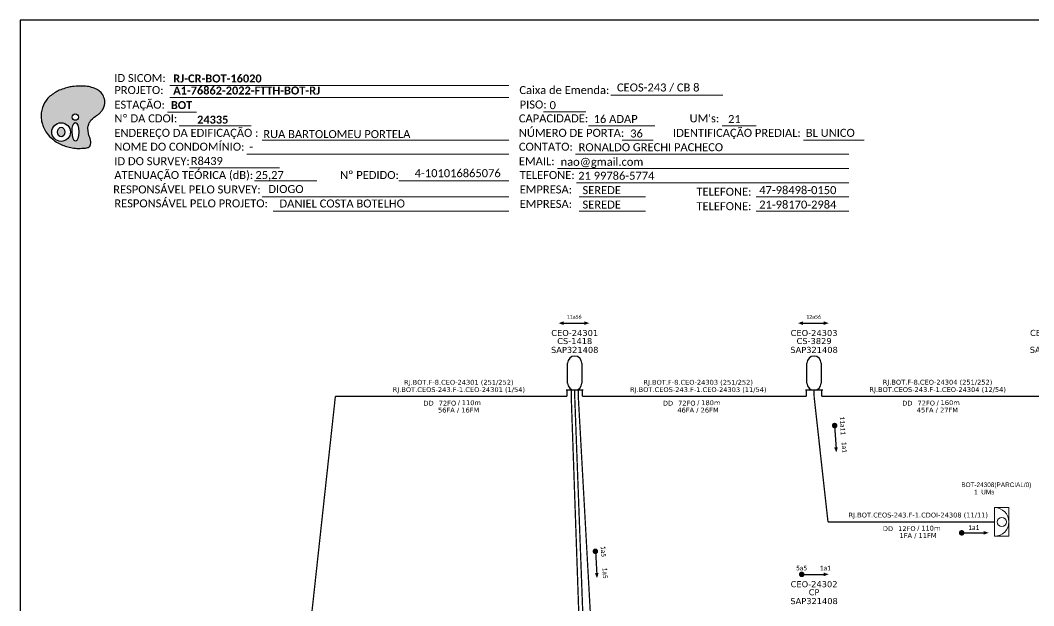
# Paper-space layout 'CDOI-24335' of a CAD drawing. Extents: x 1009 to 1848, y 3 to 597.
# Drawn here: x 1009.2 to 1236.3, y 465.5 to 596.8 of the extents above; entities that cross this region are included whole.
import ezdxf
from ezdxf.enums import TextEntityAlignment as Align

# ---------------------------------------------------------------- set-up
doc = ezdxf.new("R2010")
doc.units = 0
doc.header["$MEASUREMENT"] = 0
doc.layers.get('0').update_dxf_attribs({"linetype": 'CONTINUOUS'})
for name, color, linetype, lineweight in [("20.0-LEGENDA DOS CDO'S", 1, 'CONTINUOUS', 0), ('20.1-CDO_INTERIOR', 1, 'CONTINUOUS', 0), ('40.1-ETIQUETAS', 1, 'CONTINUOUS', 20)]:
    doc.layers.add(name, color=color, linetype=linetype, lineweight=lineweight)
for name, color, linetype in [('20.4-CEOS', 1, 'CONTINUOUS'), ('CAP a instalar', 1, 'CONTINUOUS'), ('SETA', 7, 'CONTINUOUS'), ('UNIFILAR', 7, 'CONTINUOUS')]:
    doc.layers.add(name, color=color, linetype=linetype)
doc.styles.add('ARIAL', font='arial.ttf')
doc.styles.add('siredit', font='verdana.ttf')
doc.styles.add('WMF-Calibri0', font='calibri.ttf')
doc.styles.add('WMF-Calibri1', font='calibrib.ttf')
doc.linetypes.add('FENCELINE1', pattern='A,0.25,-0.1,[133,ltypeshp.shx,S=0.1,R=0,X=-0.1,Y=0],-0.1,1', length=1.45)

# ---------------------------------------------------------------- blocks, each defined once
blk = doc.blocks.new('OI')
h = blk.add_hatch(color=40)
edge = h.paths.add_edge_path()
edge.add_spline(control_points=[(4.35, -0.67), (3.92, -0.99), (3.26, -1.5), (2.81, -2.59), (2.9, -3.5), (3.06, -4.27), (3.31, -4.85), (3.37, -5.39), (3.4, -5.88), (3.2, -6.4), (2.54, -6.61), (1.65, -6.63), (0.55, -6.67), (-0.56, -6.42), (-1.61, -6.14), (-2.77, -5.61), (-3.92, -4.77), (-4.89, -3.7), (-5.34, -2.65), (-5.6, -1.94), (-5.85, -0.96), (-5.71, 0.47), (-5.1, 2.02), (-4.14, 3.02), (-3.3, 3.61), (-2.37, 4.16), (-1.36, 4.44), (-0.56, 4.7), (0.79, 4.85), (2.24, 4.97), (3.79, 4.57), (4.67, 4.21), (5.44, 3.65), (5.76, 2.99), (6.03, 2.21), (6.01, 1.46), (5.72, 0.64), (5.31, 0.08), (4.88, -0.38), (4.51, -0.55), (4.35, -0.67)], knot_values=[0, 0, 0, 0, 1.60434, 2.417191, 3.427595, 4.282808, 4.776746, 5.304182, 5.888771, 6.258406, 6.858137, 7.79129, 8.986195, 10.124242, 11.187857, 12.242908, 13.953784, 15.414161, 16.515391, 17.349188, 17.675853, 19.552021, 21.515531, 22.568638, 23.63245, 24.621084, 25.782718, 26.745347, 27.142653, 29.870543, 31.004649, 31.921532, 32.709589, 33.801391, 34.042471, 35.192333, 35.971461, 36.628871, 37.254359, 37.836911, 37.836911, 37.836911, 37.836911], degree=3, periodic=0)
h.paths.add_polyline_path([(1.13, -0.87, -1), (-0.04, -0.87, -1)], flags=16)
edge = h.paths.add_edge_path(flags=16)
edge.add_ellipse((0.56, -3.59), major_axis=(-0.02, 1.71), ratio=0.361305, start_angle=0, end_angle=360)
h.paths.add_polyline_path([(-0.36, -3.62, -1), (-3.8, -3.62, -1)], flags=16)
edge = h.paths.add_edge_path(flags=0)
edge.add_ellipse((-2.08, -3.62), major_axis=(0, 0.885), ratio=0.758294, start_angle=0, end_angle=360)
at = {"color": 40}
for centre, radius in [((0.54, -0.87), 0.587), ((-2.08, -3.62), 1.72)]:
    blk.add_circle(centre, radius, dxfattribs=at)
blk.add_ellipse((-2.08, -3.62), major_axis=(0, 0.885), ratio=0.758294, start_param=-3.141592653589792, end_param=3.141592653589792, dxfattribs=at)
blk.add_ellipse((0.56, -3.59), major_axis=(-0.02, 1.71), ratio=0.361305, dxfattribs=at)
at = {"color": 40, "start_tangent": (-0.800898, -0.598801), "end_tangent": (-0.800898, -0.598801)}
blk.add_spline([(4.35, -0.67), (3.2, -1.78), (2.9, -2.54), (2.92, -3.55), (3.12, -4.38), (3.28, -4.85), (3.37, -5.37), (3.35, -5.95), (3.2, -6.29), (2.66, -6.55), (1.73, -6.63), (0.54, -6.62), (-0.58, -6.41), (-1.6, -6.11), (-2.56, -5.67), (-3.95, -4.67), (-4.89, -3.56), (-5.37, -2.56), (-5.64, -1.78), (-5.72, -1.46), (-5.63, 0.42), (-4.84, 2.22), (-4.13, 2.99), (-3.27, 3.62), (-2.4, 4.09), (-1.3, 4.47), (-0.37, 4.72), (0.02, 4.77), (2.75, 4.8), (3.85, 4.53), (4.69, 4.16), (5.31, 3.68), (5.85, 2.73), (5.93, 2.5), (5.94, 1.35), (5.67, 0.62), (5.29, 0.08), (4.84, -0.36), (4.35, -0.67)], degree=3, dxfattribs=at)
blk = doc.blocks.new('ETIQUETA_RS5F')
at = {"layer": '40.1-ETIQUETAS', "color": 0, "style": 'siredit'}
blk.add_text('/', height=1.5, dxfattribs=at).set_placement((1.55, -1.95), align=Align.MIDDLE_RIGHT)
for tag, p in [('ETIQUETA_R_PRIMARIA', (1.18, 4.1)), ('ETIQUETA_R_SECUNDARIA', (1.18, 2.1)), ('F_ATIVAS/F_MORTAS', (1.11, -4.24))]:
    blk.add_attdef(tag, text='', height=1.5, dxfattribs=at).set_placement(p, align=Align.MIDDLE_CENTER)
for tag, p in [('TIPO_CABO', (-6.62, -2.12)), ('CAP_CABO', (0.37, -2.09))]:
    blk.add_attdef(tag, text='', height=1.5, dxfattribs=at).set_placement(p, align=Align.MIDDLE_RIGHT)
blk.add_attdef('METROS', text='', height=1.5, dxfattribs=at).set_placement((2.11, -1.95), align=Align.MIDDLE_LEFT)
for tag, p in [('FUSÃO_1', (0.82, -8.39)), ('FUSÃO_2', (0.82, -10.6)), ('FUSÃO_3', (0.82, -12.93)), ('FUSÃO_4', (0.82, -15.14)), ('FUSÃO_5', (0.82, -17.16))]:
    blk.add_attdef(tag, text='', height=1.5, dxfattribs=at).set_placement(p, align=Align.CENTER)
blk = doc.blocks.new('SAN')
at = {"layer": 'SETA'}
blk.add_lwpolyline([(-2.58, 0), (6.02, 0)], dxfattribs=at)
for points in [[(-2.1, -0.66), (-3.93, 0), (-2.1, 0.67)], [(5.33, 0.68), (7.16, 0.01), (5.33, -0.65)]]:
    blk.add_solid(points, dxfattribs=at)
blk = doc.blocks.new('CDOI_INT')
at = {"layer": '20.1-CDO_INTERIOR', "color": 0, "lineweight": 18}
blk.add_lwpolyline([(4.25, -4.25), (4.25, 4.25), (0, 4.25), (0, -4.25)], close=True, dxfattribs=at)
blk.add_circle((2.12, 0), 1.36, dxfattribs=at)
blk.add_arc((0, 0), 4.25, 270, 90, dxfattribs=at)
at = {"layer": "20.0-LEGENDA DOS CDO'S", "color": 0, "style": 'ARIAL'}
for tag, p in [('CDO_N', (-0.08, 10.38)), ('SURVEY', (-0.08, 8.2)), ('SPLITER_1', (21.18, 10.38)), ('SPLITER_2', (21.19, 8.68)), ('SAP', (-0.08, 6.23)), ('1:XX', (5.94, -2.22)), ('UMS', (5.94, -4.24))]:
    blk.add_attdef(tag, p, '', height=1.36, dxfattribs=at)
blk.add_attdef('FIBRAS_UTILIZADAS', text='', height=1.36, dxfattribs=at).set_placement((15.34, 10.38), align=Align.CENTER)

psp = doc.layouts.new('CDOI-24335')

# ---------------------------------------------------------------- linework, layer by layer
psp.add_lwpolyline([(1009.19, 2.75), (1847.76, 2.75), (1847.76, 596.75), (1009.19, 596.75), (1009.19, 2.75)])
at = {"color": 7, "lineweight": 0}
for points in [[(1042.67, 582.16), (1118.64, 582.16)], [(1042.67, 579.46), (1118.64, 579.46)], [(1141.48, 579.95), (1166.61, 579.95)], [(1042.15, 576.18), (1048.7, 576.18)], [(1126.44, 576.23), (1135.92, 576.23)], [(1044.81, 573.11), (1060.95, 573.11)], [(1136.48, 573.11), (1151.38, 573.11)], [(1166.43, 573.11), (1174.09, 573.11)], [(1063.38, 569.88), (1118.64, 569.88)], [(1144.07, 569.88), (1151.01, 569.88)], [(1184.7, 569.88), (1198.26, 569.88)], [(1059.97, 566.76), (1118.64, 566.76)], [(1133.6, 566.76), (1194.83, 566.76)], [(1047.13, 563.7), (1067.27, 563.7)], [(1129.56, 563.53), (1194.83, 563.53)], [(1061.67, 560.73), (1075.61, 560.73)], [(1094, 560.74), (1118.49, 560.74)], [(1094.5, 560.74), (1118.65, 560.74)], [(1133.85, 560.29), (1194.83, 560.29)], [(1063.38, 557.18), (1118.64, 557.18)], [(1134.45, 557.18), (1149.25, 557.18)], [(1174.06, 557.18), (1194.83, 557.18)], [(1065.87, 553.94), (1118.64, 553.94)], [(1134.45, 553.94), (1149.25, 553.94)], [(1174.06, 553.94), (1194.83, 553.94)]]:
    psp.add_lwpolyline(points, dxfattribs=at)
at = {"const_width": 0.62, "elevation": 2.2}
for points in [[(1191.64, 506.21, 1), (1191.68, 505.59, 1)], [(1219.81, 481.85, 1), (1220.43, 481.85, 1)], [(1138.03, 478.02, 1), (1138.07, 477.4, 1)], [(1183.98, 472.54, 1), (1184.6, 472.54, 1)]]:
    psp.add_lwpolyline(points, format="xyb", close=True, dxfattribs=at)
at = {"layer": '20.4-CEOS', "color": 0}
for p, q in [((1131.82, 515.4, 2.2), (1131.82, 519.88, 2.2)), ((1135.01, 519.88, 2.2), (1135.01, 515.4, 2.2)), ((1185.46, 515.4, 2.2), (1185.46, 519.88, 2.2)), ((1188.65, 519.88, 2.2), (1188.65, 515.4, 2.2)), ((1135.34, 513.81, 2.2), (1131.49, 513.81, 2.2)), ((1188.98, 513.81, 2.2), (1185.13, 513.81, 2.2))]:
    psp.add_line(p, q, dxfattribs=at)
for centre, start, end in [((1133.42, 519.88, 2.2), 0, 180), ((1187.05, 519.88, 2.2), 0, 180), ((1133.42, 515.4, 2.2), 180, 0), ((1187.05, 515.4, 2.2), 180, 0)]:
    psp.add_arc(centre, 1.6, start, end, dxfattribs=at)
at = {"layer": 'CAP a instalar', "color": 0, "linetype": 'FENCELINE1', "ltscale": 7, "const_width": 0.289, "elevation": 2.2}
psp.add_lwpolyline([(1131.68, 512.42), (1131.68, 513.81)], dxfattribs=at)
at = {"layer": 'CAP a instalar', "color": 8, "ltscale": 7, "const_width": 0.289, "elevation": 2.2}
for points in [[(1132.64, 512.42), (1132.64, 513.81)], [(1133.42, 512.42), (1133.42, 513.81)], [(1134.22, 512.42), (1134.22, 513.81)], [(1187.05, 512.42), (1187.05, 513.81)], [(1136.56, 399.78), (1132.64, 512.42)], [(1136.56, 427.95), (1133.42, 512.42)], [(1137.35, 456.11), (1134.22, 512.42)], [(1190.17, 484.29), (1187.05, 512.42)], [(1190.17, 484.29), (1227.5, 484.3)]]:
    psp.add_lwpolyline(points, dxfattribs=at)
at = {"layer": 'CAP a instalar', "color": 0, "ltscale": 7, "const_width": 0.289, "elevation": 2.2}
for points in [[(1135.11, 512.42), (1135.11, 513.81)], [(1185.32, 512.42), (1185.32, 513.81)], [(1188.74, 512.42), (1188.74, 513.81)], [(1064.48, 371.63), (1079.79, 512.42)], [(1079.79, 512.42), (1131.68, 512.42)], [(1135.11, 512.42), (1185.32, 512.42)], [(1188.74, 512.42), (1238.96, 512.44)]]:
    psp.add_lwpolyline(points, dxfattribs=at)
at = {"layer": 'SETA', "elevation": 2.2}
for points in [[(1191.66, 505.9), (1191.98, 500.59)], [(1220.12, 481.85), (1225.45, 481.85)], [(1138.05, 477.71), (1138.37, 472.39)], [(1184.29, 472.54), (1189.62, 472.54)], [(1184.29, 472.54), (1189.62, 472.54)]]:
    psp.add_lwpolyline(points, dxfattribs=at)
at = {"layer": 'SETA'}
for points in [[(1192.38, 501.04, 2.2), (1192.03, 499.88, 2.2), (1191.55, 500.99, 2.2)], [(1225.02, 482.27, 2.2), (1226.16, 481.86, 2.2), (1225.02, 481.44, 2.2)], [(1138.77, 472.85, 2.2), (1138.42, 471.69, 2.2), (1137.94, 472.8, 2.2)], [(1189.19, 472.96, 2.2), (1190.32, 472.55, 2.2), (1189.19, 472.13, 2.2)], [(1189.19, 472.96, 2.2), (1190.32, 472.55, 2.2), (1189.19, 472.13, 2.2)]]:
    psp.add_solid(points, dxfattribs=at)

# ---------------------------------------------------------------- block references
at = {"color": 7, "xscale": 1.213923925163967, "yscale": 1.213923925163967, "zscale": 1.213923925163967, "rotation": 0.1532896023949059}
psp.add_blockref('OI', (1020.86, 576.09), dxfattribs=at)
at = {"layer": '20.1-CDO_INTERIOR', "color": 8, "ltscale": 11}
ref = psp.add_blockref('CDOI_INT', (1227.51, 484.3, 2.2), dxfattribs=dict(at, xscale=0.7533554517852777, yscale=0.7533554517852777, zscale=0.7533554517852777))
ref.add_attrib('CDO_N', 'BOT-24308', dxfattribs={"layer": "20.0-LEGENDA DOS CDO'S", "color": 8, "height": 1.025, "style": 'ARIAL'}).set_placement((1227.44, 492.12, 2.2), align=Align.RIGHT)
ref.add_attrib('FIBRAS_UTILIZADAS', '    (PARCIAL/0)', dxfattribs={"layer": "20.0-LEGENDA DOS CDO'S", "color": 8, "height": 1.0227, "style": 'ARIAL'}).set_placement((1230.8, 492.12, 2.2), align=Align.CENTER)
ref.add_attrib('SURVEY', '1  UMs', dxfattribs={"layer": "20.0-LEGENDA DOS CDO'S", "color": 8, "height": 1.025, "style": 'ARIAL'}).set_placement((1227.45, 490.48, 2.2), align=Align.RIGHT)
at = {"layer": '40.1-ETIQUETAS', "color": 0}
ref = psp.add_blockref('ETIQUETA_RS5F', (1106.6, 512.44, 2.2), dxfattribs=dict(at, xscale=0.7229735360686504, yscale=0.7229735360686504, zscale=0.7229735360686504))
ref.add_attrib('ETIQUETA_R_PRIMARIA', 'RJ.BOT.F-8.CEO-24301 (251/252)', dxfattribs={"color": 0, "height": 1.0845, "style": 'siredit'}).set_placement((1107.43, 515.6, 2.2), align=Align.MIDDLE_CENTER)
ref.add_attrib('ETIQUETA_R_SECUNDARIA', 'RJ.BOT.CEOS-243.F-1.CEO-24301 (1/54)', dxfattribs={"color": 0, "height": 1.0845, "style": 'siredit'}).set_placement((1107.46, 513.96, 2.2), align=Align.MIDDLE_CENTER)
ref.add_attrib('TIPO_CABO', 'DD', dxfattribs={"color": 0, "height": 1.084, "style": 'siredit'}).set_placement((1101.82, 510.91, 2.2), align=Align.MIDDLE_RIGHT)
ref.add_attrib('CAP_CABO', '72FO', dxfattribs={"color": 0, "height": 1.084, "style": 'siredit'}).set_placement((1106.87, 510.92, 2.2), align=Align.MIDDLE_RIGHT)
ref.add_attrib('METROS', '110m', dxfattribs={"color": 0, "height": 1.084, "style": 'siredit'}).set_placement((1108.13, 511.02, 2.2), align=Align.MIDDLE_LEFT)
ref.add_attrib('F_ATIVAS/F_MORTAS', '56FA / 16FM', dxfattribs={"color": 0, "height": 1.0845, "style": 'siredit'}).set_placement((1107.41, 509.37, 2.2), align=Align.MIDDLE_CENTER)
ref = psp.add_blockref('ETIQUETA_RS5F', (1160.24, 512.44, 2.2), dxfattribs=dict(at, xscale=0.7229735360686504, yscale=0.7229735360686504, zscale=0.7229735360686504))
ref.add_attrib('ETIQUETA_R_PRIMARIA', 'RJ.BOT.F-8.CEO-24303 (251/252)', dxfattribs={"color": 0, "height": 1.0845, "style": 'siredit'}).set_placement((1161.07, 515.6, 2.2), align=Align.MIDDLE_CENTER)
ref.add_attrib('ETIQUETA_R_SECUNDARIA', 'RJ.BOT.CEOS-243.F-1.CEO-24303 (11/54)', dxfattribs={"color": 0, "height": 1.0845, "style": 'siredit'}).set_placement((1161.1, 513.96, 2.2), align=Align.MIDDLE_CENTER)
ref.add_attrib('TIPO_CABO', 'DD', dxfattribs={"color": 0, "height": 1.084, "style": 'siredit'}).set_placement((1155.46, 510.91, 2.2), align=Align.MIDDLE_RIGHT)
ref.add_attrib('CAP_CABO', '72FO', dxfattribs={"color": 0, "height": 1.084, "style": 'siredit'}).set_placement((1160.5, 510.92, 2.2), align=Align.MIDDLE_RIGHT)
ref.add_attrib('METROS', '180m', dxfattribs={"color": 0, "height": 1.084, "style": 'siredit'}).set_placement((1161.77, 511.02, 2.2), align=Align.MIDDLE_LEFT)
ref.add_attrib('F_ATIVAS/F_MORTAS', '46FA / 26FM', dxfattribs={"color": 0, "height": 1.0845, "style": 'siredit'}).set_placement((1161.04, 509.37, 2.2), align=Align.MIDDLE_CENTER)
ref = psp.add_blockref('ETIQUETA_RS5F', (1213.88, 512.45, 2.2), dxfattribs=dict(at, xscale=0.7229735360686504, yscale=0.7229735360686504, zscale=0.7229735360686504))
ref.add_attrib('ETIQUETA_R_PRIMARIA', 'RJ.BOT.F-8.CEO-24304 (251/252)', dxfattribs={"color": 0, "height": 1.0845, "style": 'siredit'}).set_placement((1214.71, 515.62, 2.2), align=Align.MIDDLE_CENTER)
ref.add_attrib('ETIQUETA_R_SECUNDARIA', 'RJ.BOT.CEOS-243.F-1.CEO-24304 (12/54)', dxfattribs={"color": 0, "height": 1.0845, "style": 'siredit'}).set_placement((1214.73, 513.97, 2.2), align=Align.MIDDLE_CENTER)
ref.add_attrib('TIPO_CABO', 'DD', dxfattribs={"color": 0, "height": 1.084, "style": 'siredit'}).set_placement((1209.09, 510.92, 2.2), align=Align.MIDDLE_RIGHT)
ref.add_attrib('CAP_CABO', '72FO', dxfattribs={"color": 0, "height": 1.084, "style": 'siredit'}).set_placement((1214.14, 510.94, 2.2), align=Align.MIDDLE_RIGHT)
ref.add_attrib('METROS', '160m', dxfattribs={"color": 0, "height": 1.084, "style": 'siredit'}).set_placement((1215.4, 511.04, 2.2), align=Align.MIDDLE_LEFT)
ref.add_attrib('F_ATIVAS/F_MORTAS', '45FA / 27FM', dxfattribs={"color": 0, "height": 1.0845, "style": 'siredit'}).set_placement((1214.68, 509.38, 2.2), align=Align.MIDDLE_CENTER)
at = {"layer": '40.1-ETIQUETAS', "color": 8}
ref = psp.add_blockref('ETIQUETA_RS5F', (1209.53, 484.32, 2.2), dxfattribs=dict(at, xscale=0.7229735360686504, yscale=0.7229735360686504, zscale=0.7229735360686504))
ref.add_attrib('ETIQUETA_R_SECUNDARIA', 'RJ.BOT.CEOS-243.F-1.CDOI-24308 (11/11)', dxfattribs={"color": 0, "height": 1.0845, "style": 'siredit'}).set_placement((1210.39, 485.84, 2.2), align=Align.MIDDLE_CENTER)
ref.add_attrib('TIPO_CABO', 'DD', dxfattribs={"color": 0, "height": 1.084, "style": 'siredit'}).set_placement((1204.75, 482.79, 2.2), align=Align.MIDDLE_RIGHT)
ref.add_attrib('CAP_CABO', '12FO', dxfattribs={"color": 0, "height": 1.084, "style": 'siredit'}).set_placement((1209.8, 482.8, 2.2), align=Align.MIDDLE_RIGHT)
ref.add_attrib('METROS', '110m', dxfattribs={"color": 0, "height": 1.084, "style": 'siredit'}).set_placement((1211.06, 482.9, 2.2), align=Align.MIDDLE_LEFT)
ref.add_attrib('F_ATIVAS/F_MORTAS', '1FA / 11FM', dxfattribs={"color": 0, "height": 1.084, "style": 'siredit'}).set_placement((1210.34, 481.25, 2.2), align=Align.MIDDLE_CENTER)
at = {"layer": 'UNIFILAR', "color": 5, "lineweight": -3, "xscale": 0.6198332864937347, "yscale": 0.6198332864937347, "zscale": 0.6198332864937347}
for p in [(1132.25, 528.85, 2.2), (1185.89, 528.85, 2.2)]:
    psp.add_blockref('SAN', p, dxfattribs=at)

# ---------------------------------------------------------------- texts
at = {"color": 7, "lineweight": 0, "style": 'WMF-Calibri0'}
for s, height, p in [('ID SICOM:', 1.793, (1030.27, 582.9)), ('PROJETO:', 1.793, (1030.27, 580.21)), ('Caixa de Emenda:', 1.7927, (1121.02, 580.21)), ('ESTAÇÃO:', 1.793, (1030.27, 576.93)), ('PISO:', 1.793, (1121.09, 576.97)), ('Nº DA CDOI:', 1.7927, (1030.27, 573.86)), ('CAPACIDADE:', 1.7927, (1120.91, 573.86)), ("UM's:", 1.793, (1159.16, 573.86)), ('ENDEREÇO DA EDIFICAÇÃO :', 1.7927, (1030.27, 570.62)), ('NÚMERO DE PORTA:', 1.7927, (1120.91, 570.62)), ('IDENTIFICAÇÃO PREDIAL:', 1.7927, (1155.45, 570.62)), ('BL UNICO', 1.793, (1185.2, 570.62)), ('NOME DO CONDOMÍNIO:', 1.7927, (1030.27, 567.51)), ('-', 1.79, (1060.48, 567.51)), ('CONTATO:', 1.793, (1120.91, 567.51)), ('ID DO SURVEY:', 1.7927, (1030.27, 564.27)), ('EMAIL:', 1.793, (1120.91, 564.27)), ('ATENUAÇÃO TEÓRICA (dB):', 1.7927, (1030.27, 561.16)), ('25,27 ', 1.793, (1061.88, 561.16)), ('Nº PEDIDO:', 1.793, (1080.85, 561.17)), ('TELEFONE:', 1.793, (1121.09, 561.16)), ('RESPONSÁVEL PELO SURVEY:', 1.7927, (1030.02, 557.93)), ('EMPRESA:', 1.793, (1121.09, 557.93)), ('TELEFONE:', 1.793, (1160.7, 557.42)), ('RESPONSÁVEL PELO PROJETO:', 1.7927, (1030.27, 554.81)), ('EMPRESA:', 1.793, (1121.09, 554.69)), ('TELEFONE:', 1.793, (1160.7, 554.18))]:
    psp.add_text(s, height=height, dxfattribs=at).set_placement(p)
at = {"color": 7, "linetype": 'Continuous'}
for s, height, style, p in [('RJ-CR-BOT-16020', 1.7927, 'WMF-Calibri1', (1043.46, 582.81)), ('A1-76862-2022-FTTH-BOT-RJ', 1.7927, 'WMF-Calibri1', (1043.46, 580.11)), ('CEOS-243 / CB 8', 1.7927, 'WMF-Calibri0', (1142.88, 580.79)), ('BOT', 1.793, 'WMF-Calibri1', (1042.94, 576.84)), ('0', 1.79, 'WMF-Calibri0', (1127.79, 576.83)), ('16 ADAP', 1.793, 'WMF-Calibri0', (1137.66, 573.73)), ('21', 1.793, 'WMF-Calibri0', (1167.78, 573.71)), ('36', 1.793, 'WMF-Calibri0', (1145.85, 570.48)), ('RUA BARTOLOMEU PORTELA', 1.7927, 'WMF-Calibri0', (1063.65, 570.34)), ('RONALDO GRECHI PACHECO', 1.7927, 'WMF-Calibri0', (1134.29, 567.4)), ('R8439', 1.793, 'WMF-Calibri0', (1047.4, 564.31)), ('nao@gmail.com', 1.7927, 'WMF-Calibri0', (1130.26, 564.13)), ('21 99786-5774', 1.7927, 'WMF-Calibri0', (1134.21, 561)), ('DIOGO', 1.793, 'WMF-Calibri0', (1064.78, 558.02)), ('SEREDE', 1.793, 'WMF-Calibri0', (1135.16, 557.78)), ('47-98498-0150', 1.7927, 'WMF-Calibri0', (1174.76, 557.78)), ('DANIEL COSTA BOTELHO', 1.7927, 'WMF-Calibri0', (1067.27, 554.78)), ('SEREDE', 1.793, 'WMF-Calibri0', (1135.16, 554.54)), ('21-98170-2984', 1.7927, 'WMF-Calibri0', (1174.76, 554.54))]:
    psp.add_text(s, height=height, dxfattribs=dict(at, style=style)).set_placement(p)
at = {"color": 7, "linetype": 'Continuous', "style": 'WMF-Calibri1'}
psp.add_text('24335', height=1.793, dxfattribs=at).set_placement((1052.32, 573.57), align=Align.CENTER)
at = {"color": 7, "style": 'WMF-Calibri0'}
psp.add_text('4-101016865076', height=1.7927, dxfattribs=at).set_placement((1097.57, 561.58))
at = {"char_height": 0.843, "width": 15.7182, "attachment_point": 5}
for s, insert in [('\\C7;\\fCalibri|b0|i0|c0|p34;11a56', (1133.3, 530.27, 2.2)), ('\\C7;\\fCalibri|b0|i0|c0|p34;12a56', (1186.94, 530.27, 2.2))]:
    psp.add_mtext(s, dxfattribs=dict(at, insert=insert))
at = {"color": 0, "char_height": 1.0604, "width": 15.7182, "attachment_point": 5, "rotation": 273.4639}
for s, insert in [('\\C7;\\fCalibri|b0|i0|c0|p34;11a11', (1193.45, 505.87, 2.2)), ('{\\fCalibri|b0|i0|c0|p34;\\C7;1a1}', (1193.83, 501.03, 2.2)), ('\\C7;\\fCalibri|b0|i0|c0|p34;1a5', (1139.84, 477.68, 2.2)), ('\\C7;\\fCalibri|b0|i0|c0|p34;1a5', (1140.22, 472.83, 2.2))]:
    psp.add_mtext(s, dxfattribs=dict(at, insert=insert))
at = {"color": 0, "char_height": 1.0604, "width": 15.7182, "attachment_point": 5}
for s, insert in [('{\\fCalibri|b0|i0|c0|p34;\\C7;1a1}', (1222.82, 483.04, 2.2)), ('\\C7;\\fCalibri|b0|i0|c0|p34;5a5', (1184.24, 473.96, 2.2)), ('\\C7;\\fCalibri|b0|i0|c0|p34;1a1', (1189.56, 473.96, 2.2))]:
    psp.add_mtext(s, dxfattribs=dict(at, insert=insert))
at = {"layer": '20.4-CEOS', "color": 0, "style": 'siredit'}
for tag, text, height, p in [('CEO-24301', 'CEOSXXX', 1.353, (1133.42, 527.33, 2.2)), ('CEO-24303', 'CEOSXXX', 1.353, (1187.05, 527.33, 2.2)), ('CEO-24304', 'CEOSXXX', 1.353, (1240.69, 527.35, 2.2)), ('CS-1418', '', 1.35, (1133.42, 525.52, 2.2)), ('CS-3829', '', 1.35, (1187.05, 525.52, 2.2)), ('SAP321408', '', 1.35, (1133.42, 523.54, 2.2)), ('SAP321408', '', 1.35, (1187.05, 523.54, 2.2)), ('SAP321408', '', 1.35, (1240.69, 523.56, 2.2))]:
    psp.add_attdef(tag, text=text, height=height, dxfattribs=at).set_placement(p, align=Align.TOP_CENTER)
at = {"layer": '20.4-CEOS', "color": 8, "style": 'siredit'}
for tag, text, height, p in [('CEO-24302', 'CEOSXXX', 1.353, (1187.05, 471.02, 2.2)), ('CP', '', 1.35, (1187.05, 469.21, 2.2)), ('SAP321408', '', 1.35, (1187.05, 467.23, 2.2))]:
    psp.add_attdef(tag, text=text, height=height, dxfattribs=at).set_placement(p, align=Align.TOP_CENTER)

doc.saveas('drawing.dxf')
